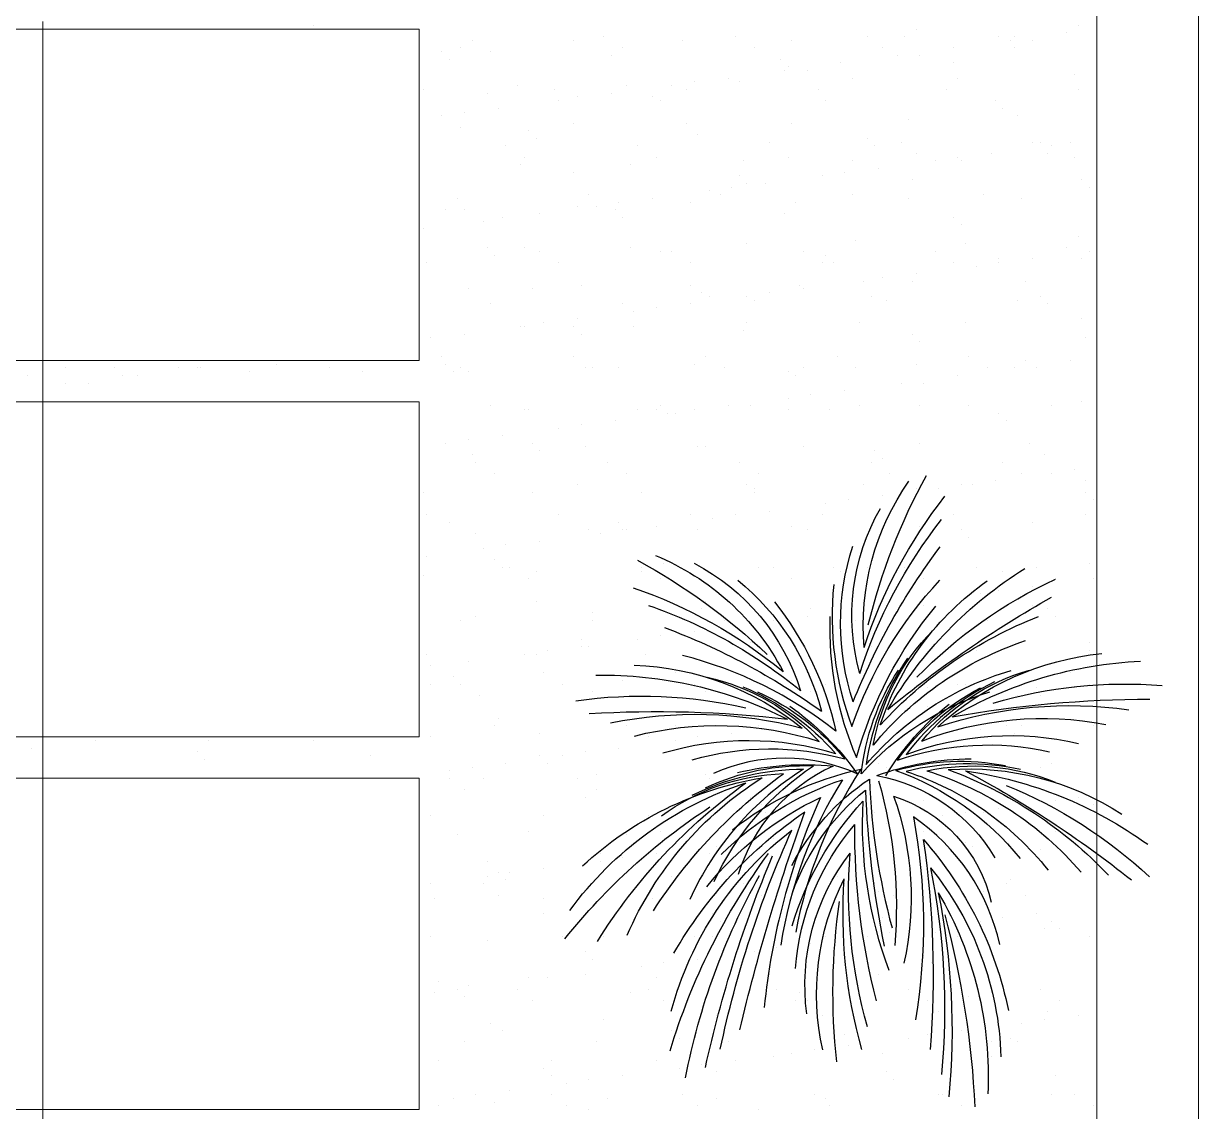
# Model space of a CAD drawing. Header units: millimetres. Extents: x 21 to 236, y 15 to 64.
# Drawn here: x 47.184 to 48.599, y 29.262 to 30.572 of the extents above; entities that cross this region are included whole.
import ezdxf

# ---------------------------------------------------------------- set-up
doc = ezdxf.new("R2010")
doc.units = ezdxf.units.MM
for name, color, linetype in [('AI-Paisagismo', 95, 'Continuous'), ('PDF_0', 210, 'Continuous'), ('PDF_Cota', 90, 'Continuous'), ('PDF_Terreno', 7, 'Continuous')]:
    doc.layers.add(name, color=color, linetype=linetype)
doc.layers.add('PDF_Grama', color=7, linetype='Continuous', true_color=0x397200)

# ---------------------------------------------------------------- blocks, each defined once
blk = doc.blocks.new('Z231')
for points in [[(0.0319, 0.3246, -0.114063), (0.0011, 0.0834, 0.104874), (-0.1484, 0.332, 0.104874)], [(0.0382, 0.2699, -0.114063), (-0.0068, 0.0309, 0.104874), (-0.1414, 0.2879, 0.104874)], [(0.1325, 0.2951, 0.114063), (0.0282, 0.0754, -0.104874), (0.2883, 0.204, -0.104874)], [(-0.0936, 0.1996, -0.115904), (-0.023, 0.0187, 0.147182), (-0.2691, 0.1784, 0.102986)], [(-0.241, 0.1592, -0.115904), (-0.0909, 0.0361, 0.147182), (-0.3837, 0.0548, 0.102986)], [(0.1859, 0.1509, 0.115904), (0.0285, 0.0373, -0.147182), (0.3219, 0.0379, -0.102986)], [(0.1065, 0.118, 0.086018), (-0.0082, 0.003, -0.216186), (0.236, 0.0036)], [(-0.2851, 0.0102, -0.115904), (-0.0911, 0.0072, 0.147182), (-0.3319, -0.1603, 0.102986)], [(0.2038, -0.0918, 0.115229), (-0.0139, 0.0109, -0.097107), (0.0964, -0.2654)], [(0.1951, 0.0051, 0.086018), (0.033, 0.0162, -0.216186), (0.1938, -0.1676)], [(0.272, -0.0331, 0.115904), (0.083, 0.011, -0.147182), (0.2761, -0.2099, -0.102986)], [(0.1032, -0.1526, 0.124287), (-0.0286, -0.0058, -0.056159), (-0.0671, -0.2584)], [(0.2227, -0.1337, 0.114656), (0.0167, -0.0068, -0.101429), (0.1218, -0.2877, -0.102785)], [(0.102, -0.1986, 0.13599), (-0.0219, -0.0245, -0.041532), (-0.0539, -0.2896, -0.104874)], [(0.2474, -0.1887, 0.112887), (0.0542, -0.0368, -0.082371), (0.1498, -0.3936, -0.083381)], [(0.1023, -0.2549, 0.114063), (-0.0176, -0.0433, -0.104874), (-0.0618, -0.3299, -0.104874)], [(-0.2501, -0.2866, -0.189702), (-0.1034, -0.0699, 0.088334), (-0.1068, -0.4143, 0.096761)]]:
    blk.add_lwpolyline(points, format="xyb")
for centre, radius, start, end in [((-1.053, 0.0028), 1.0569, 13.8585, 28.6495), ((-0.4463, 0.2538), 0.4282, 355.1143, 35.0801), ((-0.8166, -0.0437), 0.8387, 18.1345, 38.1349), ((-0.3645, 0.2714), 0.3656, 344.457, 29.861), ((-0.8108, -0.0831), 0.8387, 17.8126, 38.1349), ((-1.0651, -0.2981), 1.145, 21.7045, 36.8339), ((-0.401, 0.2584), 0.4213, 341.5839, 18.1013), ((0.4375, 0.0362), 0.3656, 117.4553, 162.8593), ((0.4967, -0.0227), 0.4282, 112.2361, 152.202), ((0.8719, -0.5616), 1.0569, 118.6667, 133.4577), ((-0.664, -0.242), 0.7003, 30.4036, 57.9559), ((-0.6774, -0.3866), 0.7932, 44.2502, 65.2117), ((-0.5034, -0.0632), 0.48, 18.1336, 55.1017), ((0.4612, 0.0056), 0.4213, 129.215, 165.7324), ((-1.277, -1.3631), 1.9126, 50.4825, 60.5915), ((0.6478, -0.4731), 0.8387, 109.1813, 129.1817), ((0.6216, -0.5031), 0.8387, 109.1813, 129.5036), ((-0.5774, -0.3996), 0.719, 42.5017, 68.6551), ((-0.3972, -0.0121), 0.3674, 9.9826, 44.6231), ((0.7196, -0.8214), 1.145, 110.4823, 125.6117), ((-0.4738, -0.3094), 0.5679, 39.4735, 71.4963), ((-0.4696, -0.2706), 0.48, 47.4609, 84.429), ((-0.522, -0.5051), 0.7003, 59.7309, 87.2832), ((0.3876, -0.2922), 0.48, 92.0443, 129.0124), ((-0.4021, -0.174), 0.3674, 39.3099, 73.9504), ((-0.4056, -0.0375), 0.3927, 5.9181, 33.4168), ((0.3262, -0.1916), 0.3674, 102.5228, 137.1634), ((0.4255, -0.5295), 0.7003, 89.1901, 116.7424), ((-0.4629, -0.6377), 0.7932, 73.5775, 94.539), ((-0.3707, -0.3145), 0.4768, 41.758, 73.2265), ((-0.3969, -0.2003), 0.3927, 35.2454, 62.7441), ((0.3194, -0.2175), 0.3927, 113.7292, 141.2279), ((-0.5074, -1.7827), 1.9126, 79.8098, 89.9188), ((-0.4616, -0.2495), 0.4757, 31.5834, 51.2489), ((0.3583, -0.6582), 0.7932, 81.9342, 102.8958), ((-0.3693, -0.6001), 0.719, 71.829, 97.9824), ((0.2672, -0.6149), 0.719, 78.4909, 104.6443), ((0.3323, -1.8038), 1.9126, 86.5544, 96.6634), ((-0.3232, -0.4707), 0.5679, 68.8008, 100.8236), ((0.2292, -0.4829), 0.5679, 75.6497, 107.6725), ((-0.2308, -0.4247), 0.4768, 71.0853, 102.5538), ((0.1398, -0.4313), 0.4768, 73.9195, 105.388), ((-0.1836, -0.3682), 0.3927, 73.7124, 101.2111), ((-0.2036, -0.447), 0.4757, 70.0504, 89.7159), ((-0.0919, -0.6848), 0.7003, 98.1979, 125.7501), ((0.7143, -1.676), 1.9126, 118.2768, 128.3858), ((-0.1967, -0.4685), 0.48, 85.9278, 122.8959), ((0.0868, -0.6641), 0.719, 110.296, 136.4493), ((0.0424, -0.5341), 0.5679, 107.2678, 139.2906), ((-0.204, -0.3509), 0.3674, 77.7769, 112.4174), ((0.0861, -0.4406), 0.4768, 109.5522, 141.0207), ((0.0121, -0.2906), 0.2956, 100.3982, 149.1935), ((0.0818, -0.3757), 0.3927, 64.7629, 92.2616), ((-0.1974, -0.3805), 0.4768, 24.9532, 56.4217), ((0.1058, -0.3638), 0.3674, 53.5566, 88.1971), ((-0.3856, -0.6941), 0.8599, 32.704, 54.2022), ((0.0369, -0.7518), 0.7932, 112.0445, 133.006), ((0.6951, -0.2221), 0.7696, 163.9103, 184.944), ((0.0541, -0.591), 0.5959, 47.2739, 80.4226), ((-0.1634, -0.5067), 0.5946, 23.3932, 57.8318), ((-0.0063, -0.5852), 0.6028, 36.2593, 71.8999), ((-0.3733, -0.7839), 0.9501, 31.9465, 54.3066), ((0.0038, -0.2686), 0.245, 107.4781, 167.3492), ((0.4113, -0.2069), 0.5109, 160.3283, 192.5968), ((-0.331, -0.931), 1.0483, 38.622, 56.8665), ((-3.0742, -1.2065), 3.3563, 13.3501, 19.948), ((-0.3286, -0.664), 0.7285, 29.8492, 55.8091), ((-1.1489, -0.0938), 1.145, 345.4121, 0.5415), ((-0.3235, -0.3575), 0.4213, 4.1447, 40.6621), ((-1.529, -0.8312), 1.7913, 11.8162, 24.3631), ((-0.2452, -0.5459), 0.5717, 14.7932, 52.5129), ((0.3521, -0.5243), 0.6294, 138.637, 168.4711), ((1.4618, -0.339), 1.5987, 171.7072, 184.5082), ((-0.8321, -0.1965), 0.8387, 344.1111, 4.4334), ((-0.2848, -0.3557), 0.3656, 352.385, 37.789), ((-1.7647, -0.9368), 2.0622, 12.3671, 22.8407), ((-0.7405, -0.7819), 1.0963, 16.6968, 36.3639), ((0.279, -0.4922), 0.531, 140.7541, 178.3521), ((1.0236, -0.3937), 1.18, 168.3885, 185.5148), ((-0.8226, -0.2352), 0.8387, 344.1111, 4.1115), ((-0.3671, -0.3703), 0.4282, 347.1659, 27.1317), ((-0.8404, -0.7289), 1.1443, 10.8838, 29.2732), ((0.3823, -0.5098), 0.6127, 149.4873, 182.8464), ((1.0168, -0.4325), 1.1857, 168.624, 185.4388), ((-1.0237, -0.3677), 1.0569, 353.5965, 8.3875), ((1.3411, -0.6378), 1.5506, 164.999, 177.2078)]:
    blk.add_arc(centre, radius, start, end)

msp = doc.modelspace()

# ---------------------------------------------------------------- linework, layer by layer
at = {"layer": 'PDF_0', "lineweight": 0}
msp.add_lwpolyline([(47.2079, 30.5738), (47.2079, 30.5512)], dxfattribs=at)
at = {"layer": 'PDF_Cota', "lineweight": 0}
for points in [[(43.7089, 30.1659), (47.6611, 30.1659), (47.6611, 30.5647), (43.7089, 30.5647)], [(43.7089, 29.7127), (47.6611, 29.7127), (47.6611, 30.116), (43.7089, 30.116)], [(43.7089, 29.2639), (47.6611, 29.2639), (47.6611, 29.6628), (43.7089, 29.6628)]]:
    msp.add_lwpolyline(points, close=True, dxfattribs=at)
msp.add_lwpolyline([(47.2079, 27.0023), (47.2079, 30.5512)], dxfattribs=at)
at = {"layer": 'PDF_Grama', "lineweight": 20}
for points in [[(47.507, 30.5647), (47.507, 30.5647)], [(47.5342, 30.5693), (47.5342, 30.5693)], [(48.2594, 30.5647), (48.2594, 30.5647)], [(48.4543, 30.5693), (48.4543, 30.5693)], [(47.7246, 30.5512), (47.7246, 30.5512)], [(47.847, 30.5512), (47.847, 30.5512)], [(47.8832, 30.5557), (47.8832, 30.5557)], [(47.9784, 30.5512), (47.9784, 30.5512)], [(48.0418, 30.5557), (48.0418, 30.5557)], [(48.1098, 30.5512), (48.1098, 30.5512)], [(48.2005, 30.5557), (48.2005, 30.5557)], [(48.2458, 30.5557), (48.2458, 30.5557)], [(48.3591, 30.5557), (48.3591, 30.5557)], [(48.3727, 30.5512), (48.3727, 30.5512)], [(48.3772, 30.5557), (48.3772, 30.5557)], [(48.3999, 30.5512), (48.3999, 30.5512)], [(48.4407, 30.5602), (48.4407, 30.5602)], [(47.6883, 30.5376), (47.6883, 30.5376)], [(47.711, 30.5421), (47.711, 30.5421)], [(47.7472, 30.5376), (47.7472, 30.5376)], [(47.8923, 30.533), (47.8923, 30.533)], [(47.9059, 30.5421), (47.9059, 30.5421)], [(48.0645, 30.5421), (48.0645, 30.5421)], [(48.2186, 30.5421), (48.2186, 30.5421)], [(48.2367, 30.533), (48.2367, 30.533)], [(48.2639, 30.533), (48.2639, 30.533)], [(48.3047, 30.5421), (48.3047, 30.5421)], [(48.3772, 30.5421), (48.3772, 30.5421)], [(47.6974, 30.5285), (47.6974, 30.5285)], [(48.0962, 30.5285), (48.0962, 30.5285)], [(48.1053, 30.5194), (48.1053, 30.5194)], [(48.1688, 30.524), (48.1688, 30.524)], [(48.3047, 30.524), (48.3047, 30.524)], [(48.0328, 30.5058), (48.0328, 30.5058)], [(48.1008, 30.5149), (48.1008, 30.5149)], [(48.128, 30.5149), (48.128, 30.5149)], [(48.1824, 30.5058), (48.1824, 30.5058)], [(48.3093, 30.5058), (48.3093, 30.5058)], [(48.4498, 30.5104), (48.4498, 30.5104)], [(47.6657, 30.4922), (47.6657, 30.4922)], [(47.779, 30.4968), (47.779, 30.4968)], [(47.8243, 30.4922), (47.8243, 30.4922)], [(47.9104, 30.4968), (47.9104, 30.4968)], [(47.9648, 30.4968), (47.9648, 30.4968)], [(47.9829, 30.4922), (47.9829, 30.4922)], [(47.992, 30.5013), (47.992, 30.5013)], [(48.0464, 30.5013), (48.0464, 30.5013)], [(48.1416, 30.4922), (48.1416, 30.4922)], [(48.2957, 30.4922), (48.2957, 30.4922)], [(48.4543, 30.4922), (48.4543, 30.4922)], [(47.7427, 30.4877), (47.7427, 30.4877)], [(47.8288, 30.4786), (47.8288, 30.4786)], [(47.8515, 30.4832), (47.8515, 30.4832)], [(47.8923, 30.4877), (47.8923, 30.4877)], [(47.9421, 30.4832), (47.9421, 30.4832)], [(47.9512, 30.4786), (47.9512, 30.4786)], [(48.1506, 30.4786), (48.1506, 30.4786)], [(48.3546, 30.4786), (48.3546, 30.4786)], [(47.7155, 30.465), (47.7155, 30.465)], [(47.7563, 30.4696), (47.7563, 30.4696)], [(48.3637, 30.4696), (48.3637, 30.4696)], [(47.6883, 30.4605), (47.6883, 30.4605)], [(47.847, 30.4514), (47.847, 30.4514)], [(47.9829, 30.4514), (47.9829, 30.4514)], [(48.1098, 30.4514), (48.1098, 30.4514)], [(48.2503, 30.456), (48.2503, 30.456)], [(48.3818, 30.4605), (48.3818, 30.4605)], [(47.711, 30.4469), (47.711, 30.4469)], [(47.7926, 30.4424), (47.7926, 30.4424)], [(47.9965, 30.4378), (47.9965, 30.4378)], [(47.7654, 30.4242), (47.7654, 30.4242)], [(47.8016, 30.4333), (47.8016, 30.4333)], [(47.924, 30.4242), (47.924, 30.4242)], [(48.0826, 30.4288), (48.0826, 30.4288)], [(48.2005, 30.4333), (48.2005, 30.4333)], [(48.2095, 30.4242), (48.2095, 30.4242)], [(48.2413, 30.4288), (48.2413, 30.4288)], [(48.3999, 30.4288), (48.3999, 30.4288)], [(48.409, 30.4288), (48.409, 30.4288)], [(48.4226, 30.4242), (48.4226, 30.4242)], [(48.4452, 30.4288), (48.4452, 30.4288)], [(47.788, 30.4106), (47.788, 30.4106)], [(47.9467, 30.4106), (47.9467, 30.4106)], [(48.0509, 30.4061), (48.0509, 30.4061)], [(48.1053, 30.4106), (48.1053, 30.4106)], [(48.1824, 30.4061), (48.1824, 30.4061)], [(48.2594, 30.4152), (48.2594, 30.4152)], [(48.2821, 30.4061), (48.2821, 30.4061)], [(48.3093, 30.4106), (48.3093, 30.4106)], [(48.3138, 30.4061), (48.3138, 30.4061)], [(48.3501, 30.4152), (48.3501, 30.4152)], [(48.418, 30.4152), (48.418, 30.4152)], [(48.4498, 30.4106), (48.4498, 30.4106)], [(47.7835, 30.4016), (47.7835, 30.4016)], [(47.847, 30.3925), (47.847, 30.3925)], [(47.9149, 30.4016), (47.9149, 30.4016)], [(48.1733, 30.3925), (48.1733, 30.3925)], [(48.2141, 30.397), (48.2141, 30.397)], [(48.0464, 30.388), (48.0464, 30.388)], [(48.0554, 30.3789), (48.0554, 30.3789)], [(48.0781, 30.3789), (48.0781, 30.3789)], [(48.1461, 30.388), (48.1461, 30.388)], [(48.2549, 30.3835), (48.2549, 30.3835)], [(48.4588, 30.3835), (48.4588, 30.3835)], [(47.8651, 30.3653), (47.8651, 30.3653)], [(48.0101, 30.3699), (48.0101, 30.3699)], [(48.0237, 30.3653), (48.0237, 30.3653)], [(48.0373, 30.3744), (48.0373, 30.3744)], [(48.1824, 30.3653), (48.1824, 30.3653)], [(48.341, 30.3653), (48.341, 30.3653)], [(48.4679, 30.3744), (48.4679, 30.3744)], [(47.7065, 30.3608), (47.7065, 30.3608)], [(47.8515, 30.3517), (47.8515, 30.3517)], [(47.8742, 30.3517), (47.8742, 30.3517)], [(47.9013, 30.3563), (47.9013, 30.3563)], [(47.9421, 30.3608), (47.9421, 30.3608)], [(47.9875, 30.3563), (47.9875, 30.3563)], [(48.1144, 30.3563), (48.1144, 30.3563)], [(48.2503, 30.3608), (48.2503, 30.3608)], [(48.3863, 30.3608), (48.3863, 30.3608)], [(47.6929, 30.3472), (47.6929, 30.3472)], [(47.7155, 30.3472), (47.7155, 30.3472)], [(47.7608, 30.3381), (47.7608, 30.3381)], [(47.8062, 30.3427), (47.8062, 30.3427)], [(47.8968, 30.3472), (47.8968, 30.3472)], [(47.9059, 30.3381), (47.9059, 30.3381)], [(48.1008, 30.3427), (48.1008, 30.3427)], [(48.3047, 30.3381), (48.3047, 30.3381)], [(47.6657, 30.3245), (47.6657, 30.3245)], [(47.7382, 30.3336), (47.7382, 30.3336)], [(48.3138, 30.3291), (48.3138, 30.3291)], [(48.1869, 30.3109), (48.1869, 30.3109)], [(48.4543, 30.3155), (48.4543, 30.3155)], [(47.7427, 30.3019), (47.7427, 30.3019)], [(47.7518, 30.2928), (47.7518, 30.2928)], [(47.788, 30.3019), (47.788, 30.3019)], [(47.8062, 30.2973), (47.8062, 30.2973)], [(47.9149, 30.3019), (47.9149, 30.3019)], [(47.9512, 30.2973), (47.9512, 30.2973)], [(47.9648, 30.2973), (47.9648, 30.2973)], [(48.0554, 30.3064), (48.0554, 30.3064)], [(48.1234, 30.2973), (48.1234, 30.2973)], [(48.1506, 30.2928), (48.1506, 30.2928)], [(48.2821, 30.2973), (48.2821, 30.2973)], [(48.3183, 30.3064), (48.3183, 30.3064)], [(48.4407, 30.3019), (48.4407, 30.3019)], [(48.4679, 30.2973), (48.4679, 30.2973)], [(47.6702, 30.2837), (47.6702, 30.2837)], [(47.8288, 30.2837), (47.8288, 30.2837)], [(47.9875, 30.2837), (47.9875, 30.2837)], [(48.1461, 30.2837), (48.1461, 30.2837)], [(48.1597, 30.2837), (48.1597, 30.2837)], [(48.3047, 30.2837), (48.3047, 30.2837)], [(48.3319, 30.2792), (48.3319, 30.2792)], [(48.3591, 30.2883), (48.3591, 30.2883)], [(48.3591, 30.2837), (48.3591, 30.2837)], [(48.3999, 30.2883), (48.3999, 30.2883)], [(48.4588, 30.2883), (48.4588, 30.2883)], [(48.2186, 30.2656), (48.2186, 30.2656)], [(48.2594, 30.2701), (48.2594, 30.2701)], [(47.72, 30.252), (47.72, 30.252)], [(47.7971, 30.252), (47.7971, 30.252)], [(47.856, 30.2565), (47.856, 30.2565)], [(47.9875, 30.2565), (47.9875, 30.2565)], [(48.1189, 30.2565), (48.1189, 30.2565)], [(48.1234, 30.252), (48.1234, 30.252)], [(48.196, 30.2611), (48.196, 30.2611)], [(48.2549, 30.2611), (48.2549, 30.2611)], [(48.3908, 30.2611), (48.3908, 30.2611)], [(48.0011, 30.2475), (48.0011, 30.2475)], [(48.0101, 30.2429), (48.0101, 30.2429)], [(48.0554, 30.2429), (48.0554, 30.2429)], [(48.0645, 30.2384), (48.0645, 30.2384)], [(48.0826, 30.2475), (48.0826, 30.2475)], [(48.205, 30.2429), (48.205, 30.2429)], [(48.2231, 30.2384), (48.2231, 30.2384)], [(48.3818, 30.2384), (48.3818, 30.2384)], [(48.409, 30.2429), (48.409, 30.2429)], [(47.7472, 30.2339), (47.7472, 30.2339)], [(47.9059, 30.2339), (47.9059, 30.2339)], [(47.9195, 30.2248), (47.9195, 30.2248)], [(47.9467, 30.2293), (47.9467, 30.2293)], [(47.9875, 30.2339), (47.9875, 30.2339)], [(48.418, 30.2339), (48.418, 30.2339)], [(47.8107, 30.2112), (47.8107, 30.2112)], [(47.8515, 30.2158), (47.8515, 30.2158)], [(48.0554, 30.2112), (48.0554, 30.2112)], [(48.1914, 30.2112), (48.1914, 30.2112)], [(48.3183, 30.2112), (48.3183, 30.2112)], [(48.4588, 30.2158), (48.4588, 30.2158)], [(47.7155, 30.1976), (47.7155, 30.1976)], [(47.7835, 30.2067), (47.7835, 30.2067)], [(47.788, 30.2067), (47.788, 30.2067)], [(47.847, 30.2067), (47.847, 30.2067)], [(47.856, 30.1976), (47.856, 30.1976)], [(47.9195, 30.2067), (47.9195, 30.2067)], [(48.0509, 30.2022), (48.0509, 30.2022)], [(48.2549, 30.1976), (48.2549, 30.1976)], [(47.6747, 30.1931), (47.6747, 30.1931)], [(48.2639, 30.1886), (48.2639, 30.1886)], [(48.4634, 30.1931), (48.4634, 30.1931)], [(47.439, 30.1659), (47.439, 30.1659)], [(47.6883, 30.1704), (47.6883, 30.1704)], [(47.847, 30.1704), (47.847, 30.1704)], [(48.0056, 30.1704), (48.0056, 30.1704)], [(48.1642, 30.1704), (48.1642, 30.1704)], [(48.3229, 30.1704), (48.3229, 30.1704)], [(48.3908, 30.1659), (48.3908, 30.1659)], [(48.4452, 30.1659), (48.4452, 30.1659)], [(47.2351, 30.1568), (47.2351, 30.1568)], [(47.294, 30.1568), (47.294, 30.1568)], [(47.3711, 30.1568), (47.3711, 30.1568)], [(47.3937, 30.1568), (47.3937, 30.1568)], [(47.3982, 30.1568), (47.3982, 30.1568)], [(47.4572, 30.1523), (47.4572, 30.1523)], [(47.4889, 30.1614), (47.4889, 30.1614)], [(47.5524, 30.1568), (47.5524, 30.1568)], [(47.5931, 30.1523), (47.5931, 30.1523)], [(47.6929, 30.1614), (47.6929, 30.1614)], [(47.7019, 30.1523), (47.7019, 30.1523)], [(47.711, 30.1568), (47.711, 30.1568)], [(47.72, 30.1523), (47.72, 30.1523)], [(47.8606, 30.1568), (47.8606, 30.1568)], [(47.8696, 30.1568), (47.8696, 30.1568)], [(47.9013, 30.1568), (47.9013, 30.1568)], [(47.992, 30.1614), (47.992, 30.1614)], [(48.0283, 30.1568), (48.0283, 30.1568)], [(48.1053, 30.1523), (48.1053, 30.1523)], [(48.1234, 30.1568), (48.1234, 30.1568)], [(48.1869, 30.1568), (48.1869, 30.1568)], [(48.2594, 30.1614), (48.2594, 30.1614)], [(48.3455, 30.1568), (48.3455, 30.1568)], [(48.3772, 30.1568), (48.3772, 30.1568)], [(48.4044, 30.1568), (48.4044, 30.1568)], [(47.1898, 30.1478), (47.1898, 30.1478)], [(47.2351, 30.1387), (47.2351, 30.1387)], [(47.2623, 30.1387), (47.2623, 30.1387)], [(47.3031, 30.1478), (47.3031, 30.1478)], [(47.3212, 30.1478), (47.3212, 30.1478)], [(48.1144, 30.1478), (48.1144, 30.1478)], [(48.2413, 30.1387), (48.2413, 30.1387)], [(48.2685, 30.1387), (48.2685, 30.1387)], [(48.3093, 30.1478), (48.3093, 30.1478)], [(48.3093, 30.1478), (48.3093, 30.1478)], [(48.1325, 30.1251), (48.1325, 30.1251)], [(48.1733, 30.1296), (48.1733, 30.1296)], [(47.3393, 30.116), (47.3393, 30.116)], [(47.5433, 30.116), (47.5433, 30.116)], [(47.7472, 30.1115), (47.7472, 30.1115)], [(47.9512, 30.1115), (47.9512, 30.1115)], [(48.0328, 30.1115), (48.0328, 30.1115)], [(48.06, 30.1115), (48.06, 30.1115)], [(48.1053, 30.1206), (48.1053, 30.1206)], [(48.1914, 30.1115), (48.1914, 30.1115)], [(48.2639, 30.1115), (48.2639, 30.1115)], [(48.3229, 30.1115), (48.3229, 30.1115)], [(48.4226, 30.1115), (48.4226, 30.1115)], [(48.4588, 30.116), (48.4588, 30.116)], [(47.6611, 30.107), (47.6611, 30.107)], [(47.788, 30.107), (47.788, 30.107)], [(47.7926, 30.107), (47.7926, 30.107)], [(47.924, 30.107), (47.924, 30.107)], [(47.9467, 30.107), (47.9467, 30.107)], [(47.9603, 30.1024), (47.9603, 30.1024)], [(47.9693, 30.1024), (47.9693, 30.1024)], [(47.992, 30.107), (47.992, 30.107)], [(48.1053, 30.107), (48.1053, 30.107)], [(48.1552, 30.107), (48.1552, 30.107)], [(48.3591, 30.1024), (48.3591, 30.1024)], [(47.8288, 30.0843), (47.8288, 30.0843)], [(47.856, 30.0888), (47.856, 30.0888)], [(47.8968, 30.0934), (47.8968, 30.0934)], [(48.3682, 30.0934), (48.3682, 30.0934)], [(47.6929, 30.0662), (47.6929, 30.0662)], [(47.72, 30.0707), (47.72, 30.0707)], [(47.7608, 30.0752), (47.7608, 30.0752)], [(47.7971, 30.0662), (47.7971, 30.0662)], [(48.2639, 30.0662), (48.2639, 30.0662)], [(48.3954, 30.0662), (48.3954, 30.0662)], [(47.7246, 30.0526), (47.7246, 30.0526)], [(47.8062, 30.0571), (47.8062, 30.0571)], [(47.8606, 30.0617), (47.8606, 30.0617)], [(47.9965, 30.0617), (47.9965, 30.0617)], [(48.0056, 30.0617), (48.0056, 30.0617)], [(48.1234, 30.0617), (48.1234, 30.0617)], [(48.2095, 30.0571), (48.2095, 30.0571)], [(48.4135, 30.0526), (48.4135, 30.0526)], [(47.7291, 30.0435), (47.7291, 30.0435)], [(47.8877, 30.0435), (47.8877, 30.0435)], [(48.0464, 30.0435), (48.0464, 30.0435)], [(48.205, 30.0435), (48.205, 30.0435)], [(48.2186, 30.0481), (48.2186, 30.0481)], [(48.3637, 30.0435), (48.3637, 30.0435)], [(47.7518, 30.0299), (47.7518, 30.0299)], [(47.9104, 30.0299), (47.9104, 30.0299)], [(48.069, 30.0299), (48.069, 30.0299)], [(48.2277, 30.0299), (48.2277, 30.0299)], [(48.3863, 30.0299), (48.3863, 30.0299)], [(48.4226, 30.0299), (48.4226, 30.0299)], [(48.4498, 30.0345), (48.4498, 30.0345)], [(47.8515, 30.0163), (47.8515, 30.0163)], [(48.0554, 30.0163), (48.0554, 30.0163)], [(48.0645, 30.0118), (48.0645, 30.0118)], [(48.196, 30.0163), (48.196, 30.0163)], [(48.2594, 30.0118), (48.2594, 30.0118)], [(48.2866, 30.0118), (48.2866, 30.0118)], [(48.3138, 30.0163), (48.3138, 30.0163)], [(48.3274, 30.0163), (48.3274, 30.0163)], [(48.3546, 30.0209), (48.3546, 30.0209)], [(48.4634, 30.0209), (48.4634, 30.0209)], [(47.6657, 30.0073), (47.6657, 30.0073)], [(47.7971, 30.0073), (47.7971, 30.0073)], [(47.9285, 30.0073), (47.9285, 30.0073)], [(48.0645, 30.0073), (48.0645, 30.0073)], [(48.1778, 29.9982), (48.1778, 29.9982)], [(48.2186, 30.0027), (48.2186, 30.0027)], [(48.4634, 30.0073), (48.4634, 30.0073)], [(48.4724, 29.9982), (48.4724, 29.9982)], [(48.0826, 29.9846), (48.0826, 29.9846)], [(48.1506, 29.9937), (48.1506, 29.9937)], [(47.6702, 29.9801), (47.6702, 29.9801)], [(47.6974, 29.971), (47.6974, 29.971)], [(47.8288, 29.9801), (47.8288, 29.9801)], [(47.9013, 29.971), (47.9013, 29.971)], [(47.9875, 29.9801), (47.9875, 29.9801)], [(48.0147, 29.9755), (48.0147, 29.9755)], [(48.0418, 29.9801), (48.0418, 29.9801)], [(48.1461, 29.9801), (48.1461, 29.9801)], [(48.3047, 29.9801), (48.3047, 29.9801)], [(48.3999, 29.971), (48.3999, 29.971)], [(48.4634, 29.9801), (48.4634, 29.9801)], [(47.7291, 29.9574), (47.7291, 29.9574)], [(47.8651, 29.9619), (47.8651, 29.9619)], [(47.8787, 29.9574), (47.8787, 29.9574)], [(47.9059, 29.9619), (47.9059, 29.9619)], [(47.9104, 29.9619), (47.9104, 29.9619)], [(47.9467, 29.9665), (47.9467, 29.9665)], [(47.9965, 29.9619), (47.9965, 29.9619)], [(48.1098, 29.9665), (48.1098, 29.9665)], [(48.128, 29.9619), (48.128, 29.9619)], [(48.2639, 29.9665), (48.2639, 29.9665)], [(48.3138, 29.9619), (48.3138, 29.9619)], [(48.3229, 29.9529), (48.3229, 29.9529)], [(47.7382, 29.9393), (47.7382, 29.9393)], [(47.7654, 29.9438), (47.7654, 29.9438)], [(47.8062, 29.9483), (47.8062, 29.9483)], [(47.6702, 29.9302), (47.6702, 29.9302)], [(47.7518, 29.9257), (47.7518, 29.9257)], [(47.7608, 29.9166), (47.7608, 29.9166)], [(47.7699, 29.9166), (47.7699, 29.9166)], [(47.8016, 29.9121), (47.8016, 29.9121)], [(47.9285, 29.9166), (47.9285, 29.9166)], [(47.9285, 29.9121), (47.9285, 29.9121)], [(47.9557, 29.9211), (47.9557, 29.9211)], [(48.069, 29.9166), (48.069, 29.9166)], [(48.0872, 29.9166), (48.0872, 29.9166)], [(48.1597, 29.9166), (48.1597, 29.9166)], [(48.1688, 29.9121), (48.1688, 29.9121)], [(48.2005, 29.9166), (48.2005, 29.9166)], [(48.2458, 29.9166), (48.2458, 29.9166)], [(48.3319, 29.9166), (48.3319, 29.9166)], [(48.3637, 29.9121), (48.3637, 29.9121)], [(48.4044, 29.9166), (48.4044, 29.9166)], [(48.4679, 29.9211), (48.4679, 29.9211)], [(47.6657, 29.9075), (47.6657, 29.9075)], [(47.7926, 29.903), (47.7926, 29.903)], [(47.9512, 29.903), (47.9512, 29.903)], [(48.1098, 29.903), (48.1098, 29.903)], [(48.2685, 29.903), (48.2685, 29.903)], [(48.4271, 29.903), (48.4271, 29.903)], [(48.4724, 29.903), (48.4724, 29.903)], [(48.3365, 29.8849), (48.3365, 29.8849)], [(48.3591, 29.8894), (48.3591, 29.8894)], [(48.3999, 29.894), (48.3999, 29.894)], [(47.8016, 29.8758), (47.8016, 29.8758)], [(48.0056, 29.8758), (48.0056, 29.8758)], [(48.2141, 29.8713), (48.2141, 29.8713)], [(48.2231, 29.8713), (48.2231, 29.8713)], [(48.2639, 29.8758), (48.2639, 29.8758)], [(48.2685, 29.8713), (48.2685, 29.8713)], [(48.3999, 29.8713), (48.3999, 29.8713)], [(47.7291, 29.8577), (47.7291, 29.8577)], [(47.8696, 29.8622), (47.8696, 29.8622)], [(48.0011, 29.8668), (48.0011, 29.8668)], [(48.0147, 29.8668), (48.0147, 29.8668)], [(48.128, 29.8577), (48.128, 29.8577)], [(48.1325, 29.8668), (48.1325, 29.8668)], [(48.196, 29.8668), (48.196, 29.8668)], [(48.418, 29.8668), (48.418, 29.8668)], [(48.4271, 29.8577), (48.4271, 29.8577)], [(47.711, 29.8532), (47.711, 29.8532)], [(47.8696, 29.8532), (47.8696, 29.8532)], [(47.992, 29.8396), (47.992, 29.8396)], [(48.0283, 29.8532), (48.0283, 29.8532)], [(48.06, 29.8486), (48.06, 29.8486)], [(48.0872, 29.8532), (48.0872, 29.8532)], [(48.1869, 29.8532), (48.1869, 29.8532)], [(48.3455, 29.8532), (48.3455, 29.8532)], [(47.856, 29.8305), (47.856, 29.8305)], [(47.924, 29.8305), (47.924, 29.8305)], [(47.9512, 29.835), (47.9512, 29.835)], [(48.06, 29.826), (48.06, 29.826)], [(48.4679, 29.826), (48.4679, 29.826)], [(47.6702, 29.8124), (47.6702, 29.8124)], [(47.788, 29.8124), (47.788, 29.8124)], [(47.8016, 29.8124), (47.8016, 29.8124)], [(47.8152, 29.8169), (47.8152, 29.8169)], [(47.856, 29.8214), (47.856, 29.8214)], [(47.8651, 29.8214), (47.8651, 29.8214)], [(47.9331, 29.8124), (47.9331, 29.8124)], [(48.069, 29.8169), (48.069, 29.8169)], [(48.205, 29.8214), (48.205, 29.8214)], [(48.2639, 29.8214), (48.2639, 29.8214)], [(48.273, 29.8124), (48.273, 29.8124)], [(48.3319, 29.8169), (48.3319, 29.8169)], [(48.4679, 29.8169), (48.4679, 29.8169)], [(47.6747, 29.7988), (47.6747, 29.7988)], [(47.72, 29.8033), (47.72, 29.8033)], [(47.7019, 29.7852), (47.7019, 29.7852)], [(47.8107, 29.7897), (47.8107, 29.7897)], [(47.9693, 29.7897), (47.9693, 29.7897)], [(48.128, 29.7897), (48.128, 29.7897)], [(48.2866, 29.7897), (48.2866, 29.7897)], [(48.4452, 29.7897), (48.4452, 29.7897)], [(47.6747, 29.7761), (47.6747, 29.7761)], [(47.711, 29.7761), (47.711, 29.7761)], [(47.8334, 29.7761), (47.8334, 29.7761)], [(47.9059, 29.7806), (47.9059, 29.7806)], [(47.992, 29.7761), (47.992, 29.7761)], [(48.1098, 29.7806), (48.1098, 29.7806)], [(48.1189, 29.7716), (48.1189, 29.7716)], [(48.1506, 29.7761), (48.1506, 29.7761)], [(48.273, 29.7716), (48.273, 29.7716)], [(48.3093, 29.7761), (48.3093, 29.7761)], [(48.3183, 29.7761), (48.3183, 29.7761)], [(48.4044, 29.7716), (48.4044, 29.7716)], [(48.4498, 29.7716), (48.4498, 29.7716)], [(48.4679, 29.7761), (48.4679, 29.7761)], [(47.7336, 29.7625), (47.7336, 29.7625)], [(47.8696, 29.767), (47.8696, 29.767)], [(48.0056, 29.767), (48.0056, 29.767)], [(48.1325, 29.767), (48.1325, 29.767)], [(48.3818, 29.7625), (48.3818, 29.7625)], [(48.409, 29.7625), (48.409, 29.7625)], [(48.2458, 29.7444), (48.2458, 29.7444)], [(48.273, 29.7489), (48.273, 29.7489)], [(48.3138, 29.7534), (48.3138, 29.7534)], [(47.7563, 29.7353), (47.7563, 29.7353)], [(47.9557, 29.7353), (47.9557, 29.7353)], [(48.1325, 29.7308), (48.1325, 29.7308)], [(48.1642, 29.7308), (48.1642, 29.7308)], [(48.1733, 29.7353), (48.1733, 29.7353)], [(47.6747, 29.7127), (47.6747, 29.7127)], [(47.7518, 29.7263), (47.7518, 29.7263)], [(47.8062, 29.7172), (47.8062, 29.7172)], [(47.9104, 29.7263), (47.9104, 29.7263)], [(47.9376, 29.7127), (47.9376, 29.7127)], [(47.9693, 29.7263), (47.9693, 29.7263)], [(47.9965, 29.7127), (47.9965, 29.7127)], [(48.0373, 29.7172), (48.0373, 29.7172)], [(48.069, 29.7263), (48.069, 29.7263)], [(48.0736, 29.7217), (48.0736, 29.7217)], [(48.1098, 29.7263), (48.1098, 29.7263)], [(48.205, 29.7217), (48.205, 29.7217)], [(48.2277, 29.7263), (48.2277, 29.7263)], [(48.3365, 29.7217), (48.3365, 29.7217)], [(48.3682, 29.7263), (48.3682, 29.7263)], [(48.3772, 29.7172), (48.3772, 29.7172)], [(48.3863, 29.7263), (48.3863, 29.7263)], [(48.4724, 29.7263), (48.4724, 29.7263)], [(47.1943, 29.6991), (47.1943, 29.6991)], [(47.2713, 29.7081), (47.2713, 29.7081)], [(47.4073, 29.7081), (47.4073, 29.7081)], [(47.5342, 29.7081), (47.5342, 29.7081)], [(47.9013, 29.6991), (47.9013, 29.6991)], [(47.9693, 29.7081), (47.9693, 29.7081)], [(47.3937, 29.6945), (47.3937, 29.6945)], [(47.4028, 29.6855), (47.4028, 29.6855)], [(47.6022, 29.69), (47.6022, 29.69)], [(47.8062, 29.69), (47.8062, 29.69)], [(47.8334, 29.69), (47.8334, 29.69)], [(47.8606, 29.6945), (47.8606, 29.6945)], [(48.0101, 29.6855), (48.0101, 29.6855)], [(47.6974, 29.6719), (47.6974, 29.6719)], [(47.7246, 29.6764), (47.7246, 29.6764)], [(47.7654, 29.6809), (47.7654, 29.6809)], [(47.8152, 29.6809), (47.8152, 29.6809)], [(48.2141, 29.6809), (48.2141, 29.6809)], [(48.2231, 29.6764), (48.2231, 29.6764)], [(48.273, 29.6719), (48.273, 29.6719)], [(48.409, 29.6764), (48.409, 29.6764)], [(48.4226, 29.6809), (48.4226, 29.6809)], [(47.6974, 29.6628), (47.6974, 29.6628)], [(47.7382, 29.6628), (47.7382, 29.6628)], [(47.8515, 29.6628), (47.8515, 29.6628)], [(47.8742, 29.6673), (47.8742, 29.6673)], [(48.0056, 29.6673), (48.0056, 29.6673)], [(48.0101, 29.6628), (48.0101, 29.6628)], [(48.137, 29.6673), (48.137, 29.6673)], [(48.1688, 29.6628), (48.1688, 29.6628)], [(48.3274, 29.6628), (48.3274, 29.6628)], [(47.7155, 29.6492), (47.7155, 29.6492)], [(47.8742, 29.6492), (47.8742, 29.6492)], [(48.0328, 29.6492), (48.0328, 29.6492)], [(48.1914, 29.6492), (48.1914, 29.6492)], [(48.3501, 29.6492), (48.3501, 29.6492)], [(47.6611, 29.6356), (47.6611, 29.6356)], [(47.8606, 29.6401), (47.8606, 29.6401)], [(48.06, 29.6401), (48.06, 29.6401)], [(48.0736, 29.6311), (48.0736, 29.6311)], [(48.2685, 29.6356), (48.2685, 29.6356)], [(48.4271, 29.6356), (48.4271, 29.6356)], [(48.4543, 29.6401), (48.4543, 29.6401)], [(48.4724, 29.6311), (48.4724, 29.6311)], [(47.6747, 29.6175), (47.6747, 29.6175)], [(47.8107, 29.6175), (47.8107, 29.6175)], [(47.9376, 29.6175), (47.9376, 29.6175)], [(48.0781, 29.622), (48.0781, 29.622)], [(48.2095, 29.622), (48.2095, 29.622)], [(48.2911, 29.6175), (48.2911, 29.6175)], [(48.3183, 29.622), (48.3183, 29.622)], [(48.341, 29.622), (48.341, 29.622)], [(48.3591, 29.6265), (48.3591, 29.6265)], [(48.477, 29.6265), (48.477, 29.6265)], [(47.7926, 29.5993), (47.7926, 29.5993)], [(47.9512, 29.5993), (47.9512, 29.5993)], [(48.1098, 29.5993), (48.1098, 29.5993)], [(48.1552, 29.5993), (48.1552, 29.5993)], [(48.1824, 29.6039), (48.1824, 29.6039)], [(48.2231, 29.6084), (48.2231, 29.6084)], [(48.2685, 29.5993), (48.2685, 29.5993)], [(48.4271, 29.5993), (48.4271, 29.5993)], [(47.7065, 29.5948), (47.7065, 29.5948)], [(47.9104, 29.5948), (47.9104, 29.5948)], [(47.9195, 29.5857), (47.9195, 29.5857)], [(48.0464, 29.5857), (48.0464, 29.5857)], [(48.0872, 29.5903), (48.0872, 29.5903)], [(48.1144, 29.5903), (48.1144, 29.5903)], [(48.3183, 29.5857), (48.3183, 29.5857)], [(47.8787, 29.5722), (47.8787, 29.5722)], [(47.9467, 29.5722), (47.9467, 29.5722)], [(48.0101, 29.5722), (48.0101, 29.5722)], [(48.0192, 29.5812), (48.0192, 29.5812)], [(48.1416, 29.5722), (48.1416, 29.5722)], [(48.2775, 29.5767), (48.2775, 29.5767)], [(48.3274, 29.5812), (48.3274, 29.5812)], [(48.409, 29.5767), (48.409, 29.5767)], [(47.7427, 29.5631), (47.7427, 29.5631)], [(47.8787, 29.5631), (47.8787, 29.5631)], [(47.9059, 29.5676), (47.9059, 29.5676)], [(47.7427, 29.545), (47.7427, 29.545)], [(47.7563, 29.5495), (47.7563, 29.5495)], [(47.7699, 29.5495), (47.7699, 29.5495)], [(47.8107, 29.554), (47.8107, 29.554)], [(47.9648, 29.545), (47.9648, 29.545)], [(48.1642, 29.545), (48.1642, 29.545)], [(47.6747, 29.5359), (47.6747, 29.5359)], [(47.7382, 29.5359), (47.7382, 29.5359)], [(47.7654, 29.5404), (47.7654, 29.5404)], [(47.8968, 29.5359), (47.8968, 29.5359)], [(48.0509, 29.5359), (48.0509, 29.5359)], [(48.1733, 29.5359), (48.1733, 29.5359)], [(48.2095, 29.5359), (48.2095, 29.5359)], [(48.3682, 29.5359), (48.3682, 29.5359)], [(48.3727, 29.5404), (48.3727, 29.5404)], [(47.6793, 29.5178), (47.6793, 29.5178)], [(47.7563, 29.5223), (47.7563, 29.5223)], [(47.8107, 29.5178), (47.8107, 29.5178)], [(47.9149, 29.5223), (47.9149, 29.5223)], [(47.9421, 29.5178), (47.9421, 29.5178)], [(48.0736, 29.5223), (48.0736, 29.5223)], [(48.0781, 29.5223), (48.0781, 29.5223)], [(48.2141, 29.5268), (48.2141, 29.5268)], [(48.2322, 29.5223), (48.2322, 29.5223)], [(48.341, 29.5268), (48.341, 29.5268)], [(48.3908, 29.5223), (48.3908, 29.5223)], [(48.477, 29.5087), (48.477, 29.5087)], [(47.8107, 29.4996), (47.8107, 29.4996)], [(48.0147, 29.4996), (48.0147, 29.4996)], [(48.0237, 29.4906), (48.0237, 29.4906)], [(48.2186, 29.4951), (48.2186, 29.4951)], [(48.3365, 29.4906), (48.3365, 29.4906)], [(48.3637, 29.4951), (48.3637, 29.4951)], [(48.4044, 29.4996), (48.4044, 29.4996)], [(48.4226, 29.4906), (48.4226, 29.4906)], [(47.6747, 29.4724), (47.6747, 29.4724)], [(47.8334, 29.4724), (47.8334, 29.4724)], [(47.8832, 29.4724), (47.8832, 29.4724)], [(47.992, 29.4724), (47.992, 29.4724)], [(48.0147, 29.4724), (48.0147, 29.4724)], [(48.1461, 29.4724), (48.1461, 29.4724)], [(48.1506, 29.4724), (48.1506, 29.4724)], [(48.2005, 29.4724), (48.2005, 29.4724)], [(48.2277, 29.477), (48.2277, 29.477)], [(48.2685, 29.4815), (48.2685, 29.4815)], [(48.2821, 29.477), (48.2821, 29.477)], [(48.3093, 29.4724), (48.3093, 29.4724)], [(48.4135, 29.4815), (48.4135, 29.4815)], [(48.4316, 29.4815), (48.4316, 29.4815)], [(48.4679, 29.4724), (48.4679, 29.4724)], [(47.7427, 29.4679), (47.7427, 29.4679)], [(48.0917, 29.4588), (48.0917, 29.4588)], [(48.1325, 29.4634), (48.1325, 29.4634)], [(47.8606, 29.4543), (47.8606, 29.4543)], [(47.8696, 29.4452), (47.8696, 29.4452)], [(47.9965, 29.4452), (47.9965, 29.4452)], [(48.0645, 29.4543), (48.0645, 29.4543)], [(48.069, 29.4498), (48.069, 29.4498)], [(48.2685, 29.4498), (48.2685, 29.4498)], [(48.477, 29.4452), (48.477, 29.4452)], [(47.9285, 29.4362), (47.9285, 29.4362)], [(47.9557, 29.4407), (47.9557, 29.4407)], [(48.2775, 29.4407), (48.2775, 29.4407)], [(47.6838, 29.4181), (47.6838, 29.4181)], [(47.7926, 29.4226), (47.7926, 29.4226)], [(47.8152, 29.4226), (47.8152, 29.4226)], [(47.8152, 29.4226), (47.8152, 29.4226)], [(47.8606, 29.4271), (47.8606, 29.4271)], [(47.9467, 29.4226), (47.9467, 29.4226)], [(48.0826, 29.4271), (48.0826, 29.4271)], [(48.2141, 29.4271), (48.2141, 29.4271)], [(48.3455, 29.4271), (48.3455, 29.4271)], [(47.6793, 29.4045), (47.6793, 29.4045)], [(47.7065, 29.409), (47.7065, 29.409)], [(47.72, 29.4135), (47.72, 29.4135)], [(47.779, 29.409), (47.779, 29.409)], [(47.9149, 29.4045), (47.9149, 29.4045)], [(47.9376, 29.409), (47.9376, 29.409)], [(48.0917, 29.409), (48.0917, 29.409)], [(48.1189, 29.4045), (48.1189, 29.4045)], [(48.2503, 29.409), (48.2503, 29.409)], [(48.409, 29.409), (48.409, 29.409)], [(47.7155, 29.3999), (47.7155, 29.3999)], [(47.7971, 29.3954), (47.7971, 29.3954)], [(47.9557, 29.3954), (47.9557, 29.3954)], [(48.1144, 29.3954), (48.1144, 29.3954)], [(48.128, 29.3954), (48.128, 29.3954)], [(48.273, 29.3954), (48.273, 29.3954)], [(48.3229, 29.3999), (48.3229, 29.3999)], [(48.4316, 29.3954), (48.4316, 29.3954)], [(47.8832, 29.3727), (47.8832, 29.3727)], [(48.0192, 29.3773), (48.0192, 29.3773)], [(48.1461, 29.3773), (48.1461, 29.3773)], [(48.2866, 29.3818), (48.2866, 29.3818)], [(48.4135, 29.3727), (48.4135, 29.3727)], [(48.418, 29.3818), (48.418, 29.3818)], [(48.4543, 29.3773), (48.4543, 29.3773)], [(47.7472, 29.3682), (47.7472, 29.3682)], [(47.7608, 29.3591), (47.7608, 29.3591)], [(47.9648, 29.3591), (47.9648, 29.3591)], [(48.3138, 29.3591), (48.3138, 29.3591)], [(48.3863, 29.3682), (48.3863, 29.3682)], [(47.7155, 29.3455), (47.7155, 29.3455)], [(47.8742, 29.3455), (47.8742, 29.3455)], [(47.9739, 29.3501), (47.9739, 29.3501)], [(48.0328, 29.3455), (48.0328, 29.3455)], [(48.1733, 29.3546), (48.1733, 29.3546)], [(48.1914, 29.3455), (48.1914, 29.3455)], [(48.2503, 29.3501), (48.2503, 29.3501)], [(48.273, 29.3546), (48.273, 29.3546)], [(48.3501, 29.3455), (48.3501, 29.3455)], [(48.3727, 29.3501), (48.3727, 29.3501)], [(48.3818, 29.3455), (48.3818, 29.3455)], [(48.1098, 29.3319), (48.1098, 29.3319)], [(48.137, 29.3365), (48.137, 29.3365)], [(48.1778, 29.341), (48.1778, 29.341)], [(48.2186, 29.3319), (48.2186, 29.3319)], [(47.6838, 29.3229), (47.6838, 29.3229)], [(47.8198, 29.3229), (47.8198, 29.3229)], [(47.9467, 29.3229), (47.9467, 29.3229)], [(48.0011, 29.3183), (48.0011, 29.3183)], [(48.0418, 29.3229), (48.0418, 29.3229)], [(48.0872, 29.3274), (48.0872, 29.3274)], [(48.3501, 29.3274), (48.3501, 29.3274)], [(47.8107, 29.3138), (47.8107, 29.3138)], [(47.8198, 29.3047), (47.8198, 29.3047)], [(47.9059, 29.3047), (47.9059, 29.3047)], [(47.9739, 29.3138), (47.9739, 29.3138)], [(48.0192, 29.3093), (48.0192, 29.3093)], [(48.2231, 29.3093), (48.2231, 29.3093)], [(48.4271, 29.3047), (48.4271, 29.3047)], [(47.8379, 29.2957), (47.8379, 29.2957)], [(47.8651, 29.3002), (47.8651, 29.3002)], [(48.2322, 29.3002), (48.2322, 29.3002)], [(47.6611, 29.2821), (47.6611, 29.2821)], [(47.7019, 29.2775), (47.7019, 29.2775)], [(47.7291, 29.2821), (47.7291, 29.2821)], [(47.7699, 29.2866), (47.7699, 29.2866)], [(47.8198, 29.2821), (47.8198, 29.2821)], [(47.8877, 29.2775), (47.8877, 29.2775)], [(47.9784, 29.2821), (47.9784, 29.2821)], [(48.0192, 29.2775), (48.0192, 29.2775)], [(48.137, 29.2821), (48.137, 29.2821)], [(48.1506, 29.2775), (48.1506, 29.2775)], [(48.2866, 29.2821), (48.2866, 29.2821)], [(48.2911, 29.2821), (48.2911, 29.2821)], [(48.4226, 29.2821), (48.4226, 29.2821)], [(48.4498, 29.2821), (48.4498, 29.2821)], [(47.5886, 29.2639), (47.5886, 29.2639)], [(47.6611, 29.2685), (47.6611, 29.2685)], [(47.6838, 29.2685), (47.6838, 29.2685)], [(47.7518, 29.273), (47.7518, 29.273)], [(47.8379, 29.2685), (47.8379, 29.2685)], [(47.8651, 29.2639), (47.8651, 29.2639)], [(47.9965, 29.2685), (47.9965, 29.2685)], [(48.069, 29.2639), (48.069, 29.2639)], [(48.1552, 29.2685), (48.1552, 29.2685)], [(48.3138, 29.2685), (48.3138, 29.2685)], [(48.4724, 29.2685), (48.4724, 29.2685)]]:
    msp.add_lwpolyline(points, dxfattribs=at)
at = {"layer": 'PDF_Terreno', "lineweight": 9}
msp.add_lwpolyline([(38.7187, 32.8219), (38.7187, 51.8489), (48.477, 51.8489), (48.477, 35.0971), (48.477, 26.9615), (48.5993, 26.9615), (48.5993, 51.9713), (38.6009, 51.9713), (38.6009, 26.9615), (38.7187, 26.9615), (38.7187, 32.704)], dxfattribs=at)

# ---------------------------------------------------------------- block references
at = {"layer": 'AI-Paisagismo', "xscale": -0.7094129254138423, "yscale": 0.7094129254138865, "zscale": 0.7094129254138771, "rotation": 0.0004196357885977164}
msp.add_blockref('Z231', (48.1827, 29.666), dxfattribs=at)

doc.saveas('drawing.dxf')
